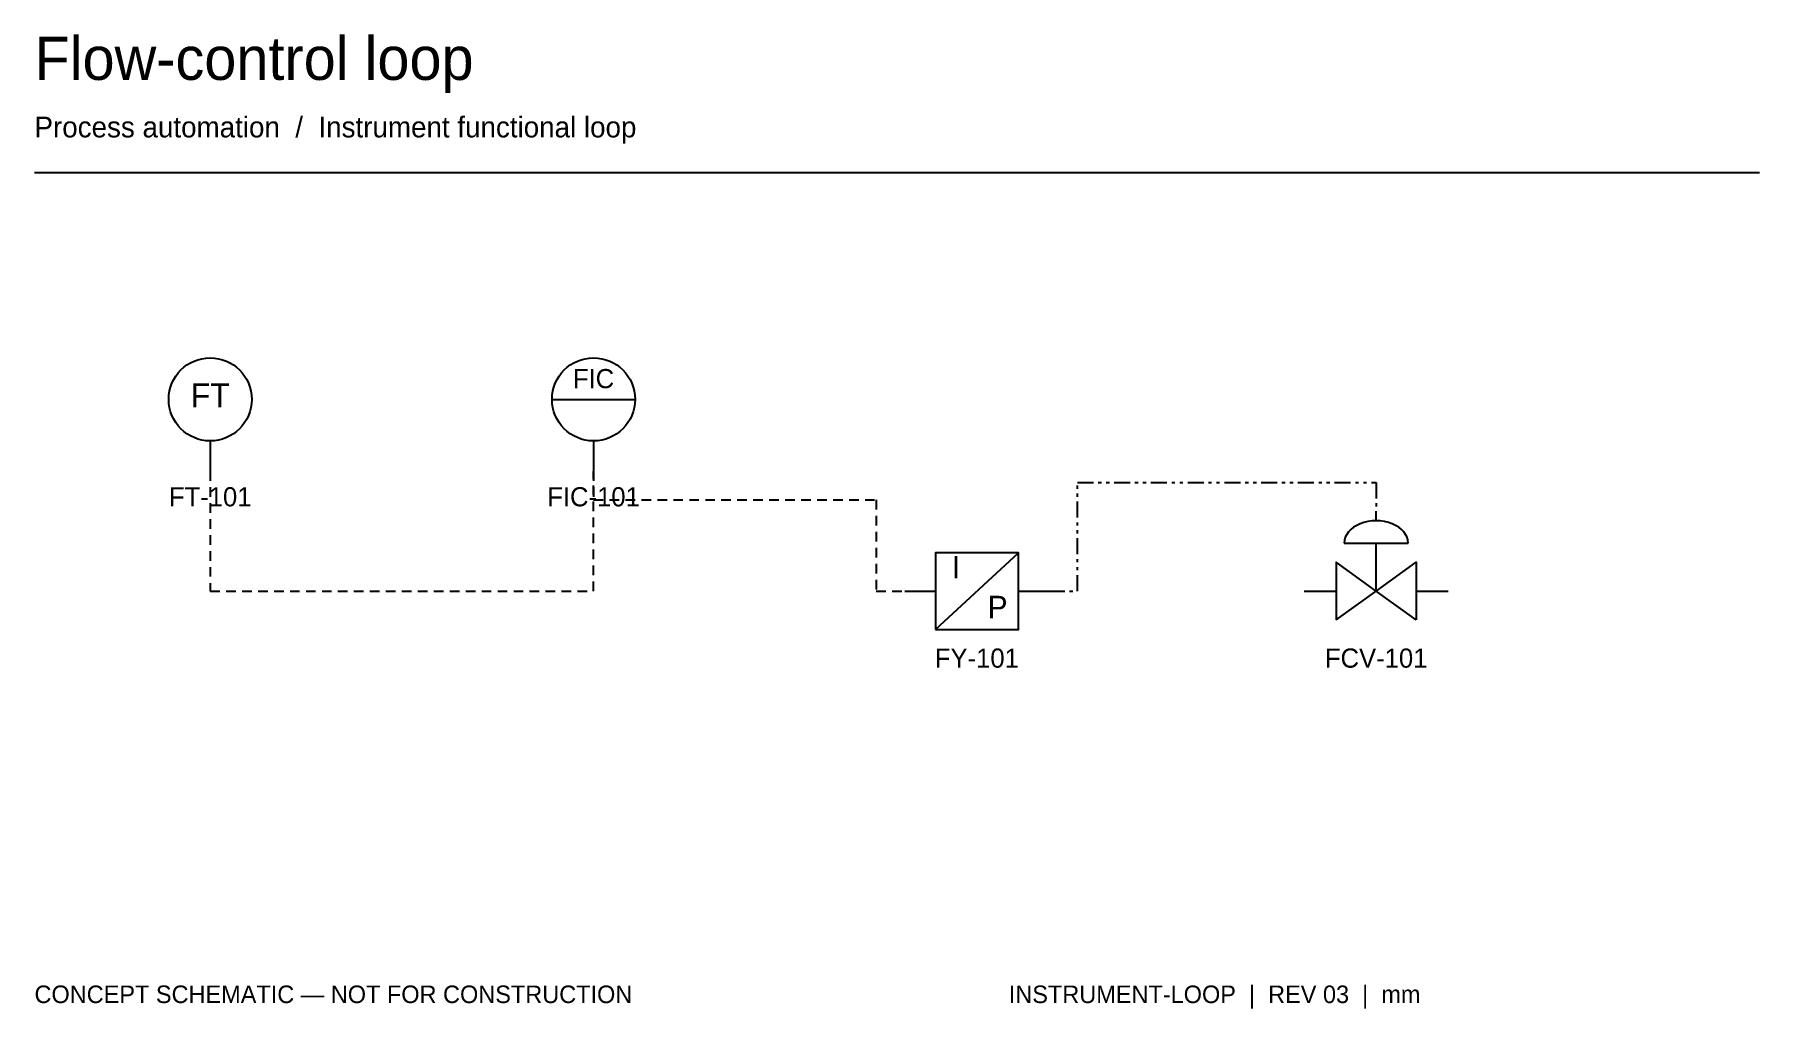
# Model space of a CAD drawing. Header units: millimetres. Extents: x 40 to 1120, y 39 to 648.
import ezdxf
from ezdxf.enums import TextEntityAlignment as Align

# ---------------------------------------------------------------- set-up
doc = ezdxf.new("R2010")
doc.units = ezdxf.units.MM
doc.linetypes.add('CC_DASH_10_3_2_3_2_3', pattern=[23, 10, -3, 2, -3, 2, -3])
doc.linetypes.add('CC_DASH_6_4', pattern=[10, 6, -4])
doc.layers.get('0').update_dxf_attribs({"linetype": 'CONTINUOUS', "true_color": 0x344755})
for name, color, linetype, true_color in [('Annotations', 7, 'CONTINUOUS', 0x71808a), ('Equipment', 7, 'CONTINUOUS', 0x355463), ('Instruments', 7, 'CONTINUOUS', 0x9b7246)]:
    doc.layers.add(name, color=color, linetype=linetype, true_color=true_color)

# ---------------------------------------------------------------- blocks, each defined once
blk = doc.blocks.new('CC_FLOW_TRANSMITTER')
at = {"color": 0, "linetype": 'CONTINUOUS'}
blk.add_line((0, -26), (0, -45), dxfattribs=at)
blk.add_circle((0, 0), 26, dxfattribs=at)
blk.add_text('FT', height=15, dxfattribs=at).set_placement((0, -5), align=Align.CENTER)
blk = doc.blocks.new('CC_FLOW_CONTROLLER_PANEL')
at = {"color": 0, "linetype": 'CONTINUOUS'}
for p, q in [((-26, 0), (26, 0)), ((0, -26), (0, -45))]:
    blk.add_line(p, q, dxfattribs=at)
blk.add_circle((0, 0), 26, dxfattribs=at)
blk.add_text('FIC', height=12, dxfattribs=at).set_placement((0, 7), align=Align.CENTER)
blk = doc.blocks.new('CC_IP_CONVERTER')
at = {"color": 0, "linetype": 'CONTINUOUS'}
for p, q in [((-26, -24), (26, 24)), ((-45, 0), (-26, 0)), ((26, 0), (45, 0))]:
    blk.add_line(p, q, dxfattribs=at)
blk.add_lwpolyline([(-26, -24), (26, -24), (26, 24), (-26, 24)], close=True, dxfattribs=at)
for s, p in [('I', (-13, 8)), ('P', (13, -17))]:
    blk.add_text(s, height=14, dxfattribs=at).set_placement(p, align=Align.CENTER)
blk = doc.blocks.new('CC_CONTROL_VALVE')
at = {"color": 0, "linetype": 'CONTINUOUS'}
for p, q in [((0, 44), (0, 50)), ((-20, 30), (20, 30)), ((0, 0), (0, 30)), ((-45, 0), (-25, 0)), ((25, 0), (45, 0))]:
    blk.add_line(p, q, dxfattribs=at)
for points in [[(-25, -18), (0, 0), (-25, 18)], [(25, -18), (0, 0), (25, 18)]]:
    blk.add_lwpolyline(points, close=True, dxfattribs=at)
blk.add_ellipse((0, 30), major_axis=(20, 0), ratio=0.7, start_param=0, end_param=3.141593, dxfattribs=at)

msp = doc.modelspace()

# ---------------------------------------------------------------- linework, layer by layer
at = {"layer": 'Annotations'}
msp.add_line((40, 562), (1120, 562), dxfattribs=at)
at = {"layer": 'Instruments', "color": 7, "linetype": 'CC_DASH_6_4', "true_color": 0xaa7c4b}
for points in [[(150, 375), (150, 300), (390, 300), (390, 375)], [(390, 375), (390, 357), (567, 357), (567, 300), (585, 300)]]:
    msp.add_lwpolyline(points, dxfattribs=at)
at = {"layer": 'Instruments', "color": 7, "linetype": 'CC_DASH_10_3_2_3_2_3', "true_color": 0xa38560}
msp.add_lwpolyline([(675, 300), (693, 300), (693, 368), (880, 368), (880, 350)], dxfattribs=at)

# ---------------------------------------------------------------- block references
at = {"layer": 'Equipment'}
ref = msp.add_blockref('CC_FLOW_TRANSMITTER', (150, 420), dxfattribs=at)
ref.add_attrib('TAG', 'FT-101', dxfattribs={"height": 12}).set_placement((150, 353), align=Align.CENTER)
ref = msp.add_blockref('CC_CONTROL_VALVE', (880, 300), dxfattribs=at)
ref.add_attrib('TAG', 'FCV-101', dxfattribs={"height": 12}).set_placement((880, 252), align=Align.CENTER)
at = {"layer": 'Instruments'}
ref = msp.add_blockref('CC_FLOW_CONTROLLER_PANEL', (390, 420), dxfattribs=at)
ref.add_attrib('TAG', 'FIC-101', dxfattribs={"height": 12}).set_placement((390, 353), align=Align.CENTER)
ref = msp.add_blockref('CC_IP_CONVERTER', (630, 300), dxfattribs=at)
ref.add_attrib('TAG', 'FY-101', dxfattribs={"height": 12}).set_placement((630, 252), align=Align.CENTER)

# ---------------------------------------------------------------- texts
at = {"layer": 'Annotations'}
for s, height, p in [('Flow-control loop', 27, (40, 620)), ('Process automation  /  Instrument functional loop', 13, (40, 584)), ('CONCEPT SCHEMATIC — NOT FOR CONSTRUCTION', 11, (40, 42)), ('INSTRUMENT-LOOP  |  REV 03  |  mm', 11, (650, 42))]:
    msp.add_text(s, height=height, dxfattribs=at).set_placement(p)

doc.saveas('drawing.dxf')
